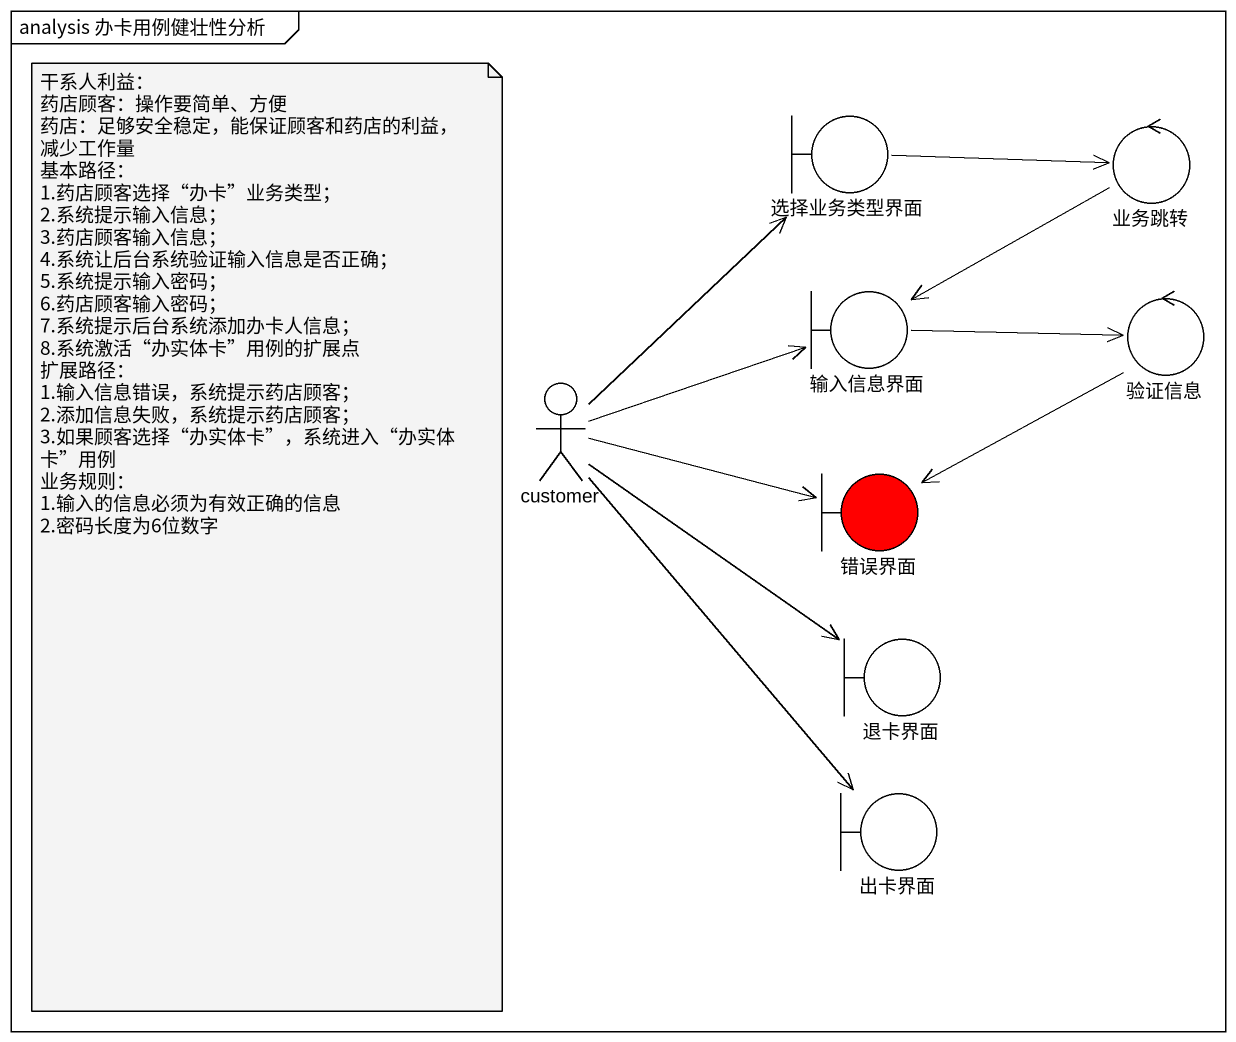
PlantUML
@startuml
mainframe analysis 办卡用例健壮性分析
boundary 选择业务类型界面
control 业务跳转
boundary 输入信息界面
control 验证信息
actor customer
boundary 错误界面 #FF0000
boundary 退卡界面
boundary 出卡界面
选择业务类型界面 -right-> 业务跳转
业务跳转 -left-> 输入信息界面
输入信息界面 -right-> 验证信息
验证信息 --> 错误界面
customer -up-> 选择业务类型界面
customer -right-> 输入信息界面
customer -right-> 错误界面
customer --> 退卡界面
customer --> 出卡界面
note as N1
  干系人利益：
  药店顾客：操作要简单、方便
  药店：足够安全稳定，能保证顾客和药店的利益，减少工作量
  基本路径：
  1.药店顾客选择“办卡”业务类型；
  2.系统提示输入信息；
  3.药店顾客输入信息；
  4.系统让后台系统验证输入信息是否正确；
  5.系统提示输入密码；
  6.药店顾客输入密码；
  7.系统提示后台系统添加办卡人信息；
  8.系统激活“办实体卡”用例的扩展点
  扩展路径：
  1.输入信息错误，系统提示药店顾客；
  2.添加信息失败，系统提示药店顾客；
  3.如果顾客选择“办实体卡”，系统进入“办实体卡”用例
  业务规则：
  1.输入的信息必须为有效正确的信息
  2.密码长度为6位数字
end note
@enduml
